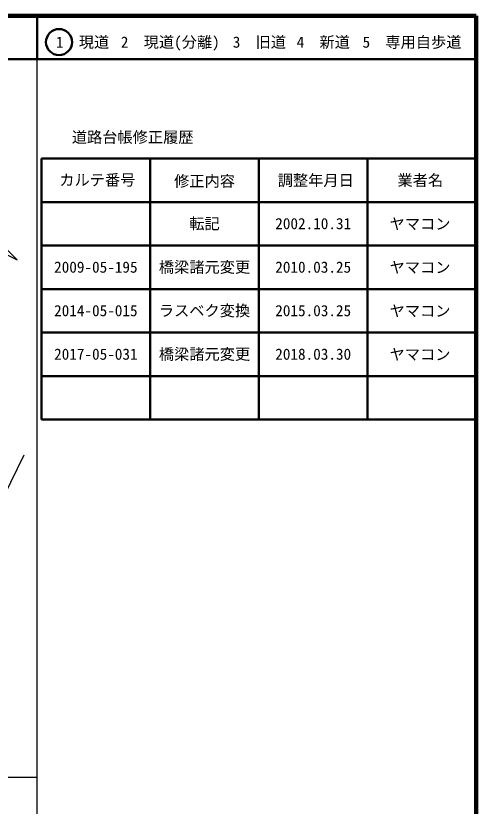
# Model space of a CAD drawing. Units: millimetres on the paper, enlarged 1000 times. Extents: x 40000 to 680000, y 20000 to 380000.
# Drawn here: x 574084 to 680000, y 198357 to 380000 of the extents above; entities that cross this region are included whole.
import ezdxf
from ezdxf.enums import TextEntityAlignment as Align

# ---------------------------------------------------------------- set-up
doc = ezdxf.new("R2010")
doc.units = ezdxf.units.MM
doc.header["$LTSCALE"] = 1000
for name, color, linetype, lineweight in [('M-BMK-OTRS', 5, 'Continuous', 25), ('M-BMK-SRVR', 3, 'Continuous', 25), ('M-TTL', 2, 'Continuous', 140), ('M-TTL-BAND', 7, 'Continuous', 25), ('M-TTL-FRAM', 2, 'Continuous', 50), ('M-TTL-LINE', 7, 'Continuous', 50)]:
    doc.layers.add(name, color=color, linetype=linetype, lineweight=lineweight)
doc.layers.add('M-TTL-TXT', color=7, linetype='Continuous')
doc.styles.add('ＭＳ ゴシック', font='')
doc.styles.get('ＭＳ ゴシック').set_extended_font_data('MS Gothic')

msp = doc.modelspace()

# ---------------------------------------------------------------- linework, layer by layer
at = {"layer": 'M-BMK-OTRS'}
msp.add_line((545328, 216196), (575979, 279129), dxfattribs=at)
at = {"layer": 'M-BMK-SRVR'}
msp.add_lwpolyline([(547553, 337270), (574436, 323953), (572075, 326227), (569641, 325534)], dxfattribs=at)
at = {"layer": 'M-TTL'}
for p, q in [((680000, 380000), (40000, 380000)), ((680000, 380000), (40000, 380000)), ((680000, 20000), (680000, 380000)), ((680000, 20000), (680000, 380000))]:
    msp.add_line(p, q, dxfattribs=at)
at = {"layer": 'M-TTL-BAND'}
for p, q in [((579000, 20000), (579000, 370000)), ((579000, 20000), (579000, 370000)), ((40000, 205000), (579000, 205000)), ((40000, 205000), (579000, 205000))]:
    msp.add_line(p, q, dxfattribs=at)
at = {"layer": 'M-TTL-FRAM'}
for p, q in [((580000, 347197), (580000, 287197)), ((580000, 347197), (680000, 347197)), ((580000, 347197), (580000, 287197)), ((580000, 347197), (680000, 347197)), ((580000, 287197), (680000, 287197)), ((580000, 287197), (680000, 287197))]:
    msp.add_line(p, q, dxfattribs=at)
at = {"layer": 'M-TTL-LINE'}
for p, q in [((579000, 380000), (579000, 370000)), ((579000, 380000), (579000, 370000)), ((40000, 370000), (680000, 370000)), ((40000, 370000), (680000, 370000)), ((605000, 347197), (605000, 287197)), ((605000, 347197), (605000, 287197)), ((630000, 347197), (630000, 287197)), ((630000, 347197), (630000, 287197)), ((655000, 347197), (655000, 287197)), ((655000, 347197), (655000, 287197)), ((580000, 337197), (680000, 337197)), ((580000, 337197), (680000, 337197)), ((580000, 327197), (680000, 327197)), ((580000, 327197), (680000, 327197)), ((580000, 317197), (680000, 317197)), ((580000, 317197), (680000, 317197)), ((580000, 307197), (680000, 307197)), ((580000, 307197), (680000, 307197)), ((580000, 297197), (680000, 297197)), ((580000, 297197), (680000, 297197))]:
    msp.add_line(p, q, dxfattribs=at)
msp.add_circle((584031, 373958), 3000, dxfattribs=at)
msp.add_circle((584031, 373958), 3000, dxfattribs=at)

# ---------------------------------------------------------------- texts
at = {"layer": 'M-TTL-TXT', "style": 'ＭＳ ゴシック'}
for s, p in [('1\u3000現道', (589448, 373958)), ('1\u3000現道', (589448, 373958)), ('2\u3000現道(分離)', (609619, 373958)), ('2\u3000現道(分離)', (609619, 373958)), ('3\u3000旧道', (630121, 373958)), ('3\u3000旧道', (630121, 373958)), ('4\u3000新道', (644824, 373958)), ('4\u3000新道', (644824, 373958)), ('5\u3000専用自歩道', (665228, 373958)), ('5\u3000専用自歩道', (665228, 373958)), ('道路台帳修正履歴', (600968, 352113)), ('道路台帳修正履歴', (600968, 352113)), ('カルテ番号', (592839, 342277)), ('カルテ番号', (592839, 342277)), ('修正内容', (617509, 342023)), ('修正内容', (617509, 342023)), ('調整年月日', (643089, 342197)), ('調整年月日', (643089, 342197)), ('業者名', (667134, 342197)), ('業者名', (667134, 342197)), ('転記', (617500, 332245)), ('2002.10.31', (642500, 332245)), ('ヤマコン', (667077, 332189)), ('2009-05-195', (592500, 322245)), ('橋梁諸元変更', (617500, 322245)), ('2010.03.25', (642500, 322245)), ('ヤマコン', (667077, 322189)), ('2014-05-015', (592500, 312245)), ('ラスベク変換', (617500, 312245)), ('2015.03.25', (642500, 312245)), ('ヤマコン', (667077, 312189)), ('2017-05-031', (592500, 302245)), ('橋梁諸元変更', (617500, 302245)), ('2018.03.30', (642500, 302245)), ('ヤマコン', (667077, 302189))]:
    msp.add_text(s, height=2566, dxfattribs=at).set_placement(p, align=Align.MIDDLE_CENTER)

doc.saveas('drawing.dxf')
